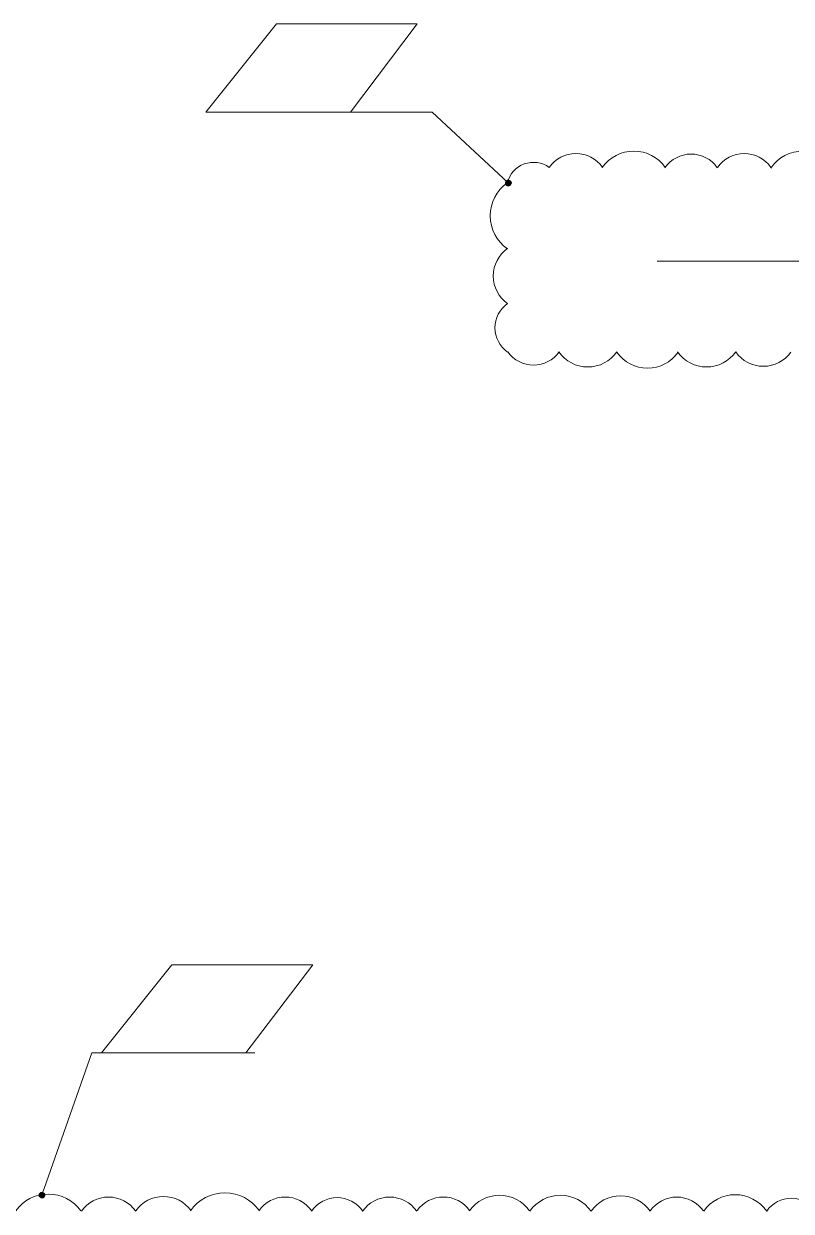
# Model space of a CAD drawing. Header units: millimetres. Extents: x -356862 to 418287, y 0 to 839748.
# Drawn here: x 337636 to 340358, y 785482 to 789698 of the extents above; entities that cross this region are included whole.
import ezdxf

# ---------------------------------------------------------------- set-up
doc = ezdxf.new("R2010")
doc.units = ezdxf.units.MM
doc.layers.add('PDF _Геометрия', color=7, linetype='Continuous', true_color=0xbababa)
doc.layers.add('PDF _Сплошная заливка', color=7, linetype='Continuous', true_color=0xf50000)

msp = doc.modelspace()

# ---------------------------------------------------------------- linework, layer by layer
at = {"layer": 'PDF _Геометрия', "color": 1, "lineweight": 20}
for points in [[(338281.9905, 789384.4578), (338794.2888, 789384.4578), (339031.3856, 789697.7643), (338531.7888, 789697.7643)], [(337911.5268, 786043.9336), (338423.8251, 786043.9336), (338660.9219, 786357.2401), (338161.3251, 786357.2401)]]:
    msp.add_lwpolyline(points, close=True, dxfattribs=at)
for points in [[(339344.6921, 789141.0103), (339336.2243, 789149.478), (339084.309, 789384.4578), (338834.5106, 789384.4578), (338500.0348, 789384.4578)], [(337704.0671, 785550.6877), (337708.3009, 785563.3893), (337877.6558, 786043.9336), (338127.4542, 786043.9336), (338455.5792, 786043.9336)]]:
    msp.add_lwpolyline(points, dxfattribs=at)
for points in [[(339688.748, 789188.01, 0.520539841), (339499.7376, 789188.01, 0.520570537), (339350.9514, 789134.2668)], [(339352.0398, 788900.1339, 0.520540055), (339352.0398, 788704.1873, 0.520539829), (339352.0721, 788532.1436)], [(339954.6957, 788533.0262, 0.520539899), (340161.0465, 788533.0262, 0.520540055), (340356.9618, 788532.4353)], [(339857.9289, 785482.0402, 0.520539928), (339648.11, 785482.0402, 0.520539888), (339430.8228, 785482.3519)], [(340446.0557, 785482.5989, 0.520540063), (340270.9176, 785482.5989, 0.520539952), (340047.6405, 785482.6635)]]:
    msp.add_lwpolyline(points, format="xyb", dxfattribs=at)
at = {"layer": 'PDF _Геометрия', "color": 251, "lineweight": 20, "true_color": 0x545454}
msp.add_lwpolyline([(344236.93, 787388.1877), (344222.1114, 787409.357), (343201.7485, 788855.224), (343110.7203, 788855.224), (339882.3937, 788855.224)], dxfattribs=at)
at = {"layer": 'PDF _Геометрия', "color": 1, "lineweight": 20}
for centre, radius, start, end in [((339799.5941, 789109.1291), 136.5424, 35.0024432, 144.9975568), ((340002.8286, 789121.8307), 113.2561, 35.0024527, 144.9975473), ((340191.2423, 789121.8307), 115.373, 35.0024532, 144.9975468), ((340400.8275, 789104.8932), 140.7762, 35.0024312, 144.9975688), ((339433.3493, 789015.9797), 142.8931, 125.0024458, 234.9975542), ((339443.9339, 788596.8092), 111.1391, 215.0024452, 324.9975548), ((339636.5837, 788605.277), 125.9577, 215.002448, 324.997552), ((339848.2858, 788607.3939), 132.3085, 215.002449, 324.997551), ((337722.7965, 785402.2244), 140.7762, 35.0024312, 144.9975688), ((337936.6134, 785414.926), 117.4899, 35.0024296, 144.9975704), ((338131.3801, 785414.926), 119.6068, 35.0024339, 144.9975661), ((338349.4331, 785397.9905), 149.244, 35.0024495, 144.9975505), ((338563.2522, 785419.1598), 113.2561, 35.0024527, 144.9975473), ((338747.4342, 785419.1599), 111.1391, 35.0024452, 144.9975548), ((338933.731, 785414.926), 117.4899, 35.0024296, 144.9975704), ((339124.2637, 785419.1598), 113.2561, 35.0024527, 144.9975473), ((339323.2643, 785408.5752), 130.1915, 35.0024452, 144.9975548), ((339952.02, 785417.0429), 115.373, 35.0024532, 144.9975468)]:
    msp.add_arc(centre, radius, start, end, dxfattribs=at)
at = {"layer": 'PDF _Сплошная заливка', "color": 1, "transparency": 33554559}
for points in [[(339353.1598, 789145.2441), (339344.6921, 789141.0103), (339355.2768, 789132.5425)], [(339355.2768, 789132.5425), (339363.7445, 789141.0103), (339353.1598, 789145.2441)], [(339344.6921, 789141.0103), (339355.2768, 789132.5425), (339342.5751, 789130.4256)], [(339355.2768, 789132.5425), (339342.5751, 789130.4256), (339346.809, 789121.9578)], [(339346.809, 789121.9578), (339355.2768, 789119.8409), (339355.2768, 789132.5425)], [(339367.9784, 789132.5425), (339355.2768, 789132.5425), (339363.7445, 789141.0103)], [(339363.7445, 789124.0748), (339367.9784, 789132.5425), (339355.2768, 789132.5425)], [(339355.2768, 789119.8409), (339355.2768, 789132.5425), (339363.7445, 789124.0748)], [(337701.9501, 785540.103), (337695.5993, 785550.6877), (337689.2485, 785544.3369)], [(337689.2485, 785544.3369), (337689.2485, 785533.7522), (337701.9501, 785540.103)], [(337689.2485, 785533.7522), (337701.9501, 785540.103), (337697.7163, 785527.4014)], [(337704.0671, 785550.6877), (337701.9501, 785540.103), (337695.5993, 785550.6877)], [(337697.7163, 785527.4014), (337706.184, 785527.4014), (337701.9501, 785540.103)], [(337712.5348, 785544.3369), (337704.0671, 785550.6877), (337701.9501, 785540.103)], [(337701.9501, 785540.103), (337712.5348, 785535.8691), (337712.5348, 785544.3369)], [(337706.184, 785527.4014), (337701.9501, 785540.103), (337712.5348, 785535.8691)]]:
    msp.add_solid(points, dxfattribs=at)

doc.saveas('drawing.dxf')
